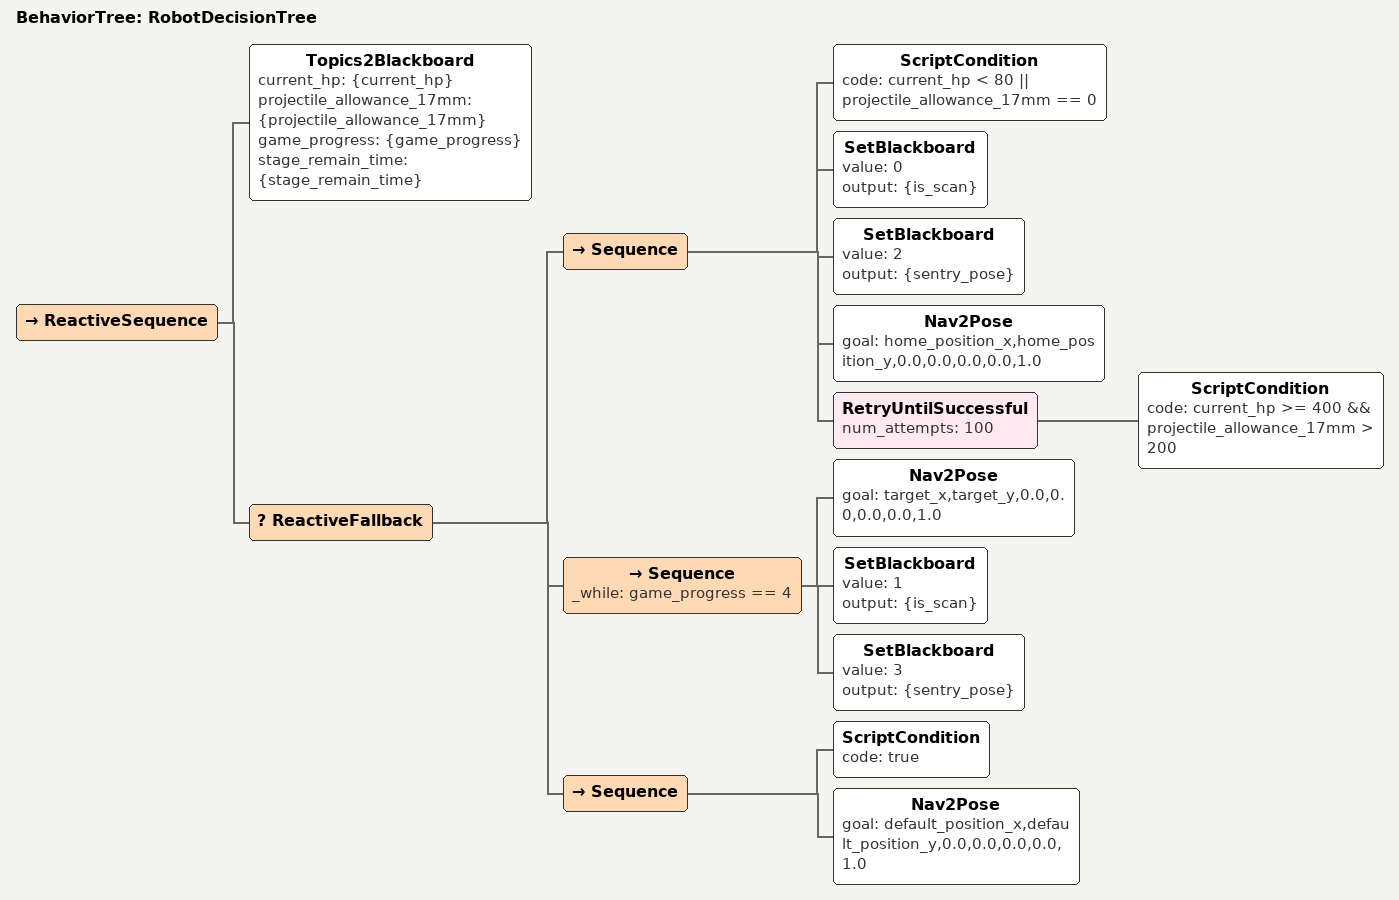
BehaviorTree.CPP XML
<?xml version="1.0" encoding="UTF-8"?>
<root BTCPP_format="4">
  <BehaviorTree ID="RobotDecisionTree">
    <ReactiveSequence>
      <!-- 步骤1: 订阅话题并写入黑板 -->
      <Topics2Blackboard
          current_hp="{current_hp}"
          projectile_allowance_17mm="{projectile_allowance_17mm}"
          game_progress="{game_progress}"
          stage_remain_time="{stage_remain_time}"/>

      <!-- 步骤2: 决策逻辑 -->
      <ReactiveFallback>

        <!-- 分支1: 血量<80 或 弹药<0 回家补给 -->
        <Sequence>
          <ScriptCondition code="current_hp &lt; 80 || projectile_allowance_17mm == 0"/>
          <SetBlackboard value="0" output="{is_scan}"/>
          <SetBlackboard value="2" output="{sentry_pose}"/>
          <!-- 写入 home 的 位置-->
          <Nav2Pose goal="home_position_x,home_position_y,0.0,0.0,0.0,0.0,1.0"/>
          <RetryUntilSuccessful num_attempts="100">
            <ScriptCondition code="current_hp &gt;= 400 &amp;&amp; projectile_allowance_17mm &gt; 200"/>
          </RetryUntilSuccessful>
        </Sequence>

        <!-- 分支2: 比赛开始（game_progress == 比赛开始的值）导航到目标点 -->
        <Sequence _while="game_progress == 4">
          <!-- 假设比赛进行中为4 -->
          <!--  写入goal -->
          <Nav2Pose goal="target_x,target_y,0.0,0.0,0.0,0.0,1.0"/>
          <SetBlackboard value="1" output="{is_scan}"/>
          <SetBlackboard value="3" output="{sentry_pose}"/>
        </Sequence>

        <!-- 分支3: 默认行为（可选） -->
        <Sequence>
          <ScriptCondition code="true"/>
          <Nav2Pose goal="default_position_x,default_position_y,0.0,0.0,0.0,0.0,1.0"/>
        </Sequence>

      </ReactiveFallback>
    </ReactiveSequence>
  </BehaviorTree>
</root>
